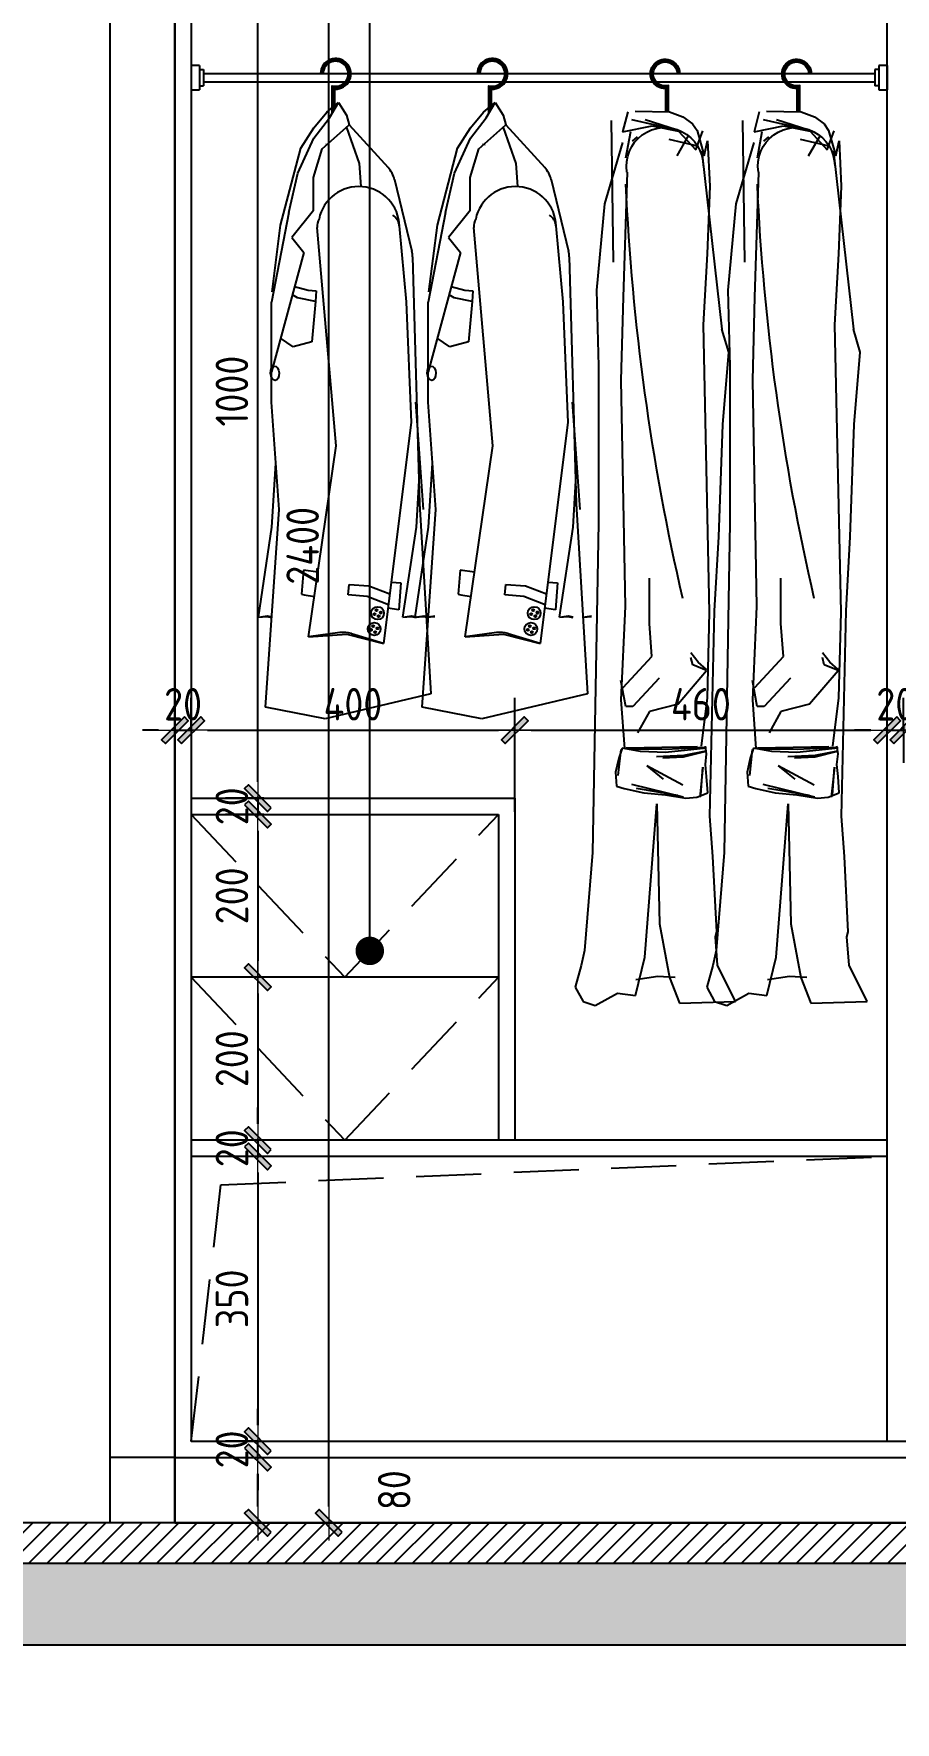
# Model space of a CAD drawing. Header units: millimetres. Extents: x 104198 to 1296755, y -81101 to 81453.
# Drawn here: x 619664 to 620722, y -47619 to -45545 of the extents above; entities that cross this region are included whole.
import ezdxf

# ---------------------------------------------------------------- set-up
doc = ezdxf.new("R2010")
doc.units = ezdxf.units.MM
doc.header["$PDMODE"] = 3
doc.linetypes.add('Ax-B-comp-L2qt-$0$Ax-B-comp-LG-$0${ Wide Dash }', pattern=[12, 4, -2, 4, -2])
doc.layers.get('Defpoints').update_dxf_attribs({"color": 250})
for name, color, linetype in [('0家具', 51, 'Continuous'), ('1-墙线', 7, 'Continuous'), ('13-立面图', 1, 'Continuous'), ('D■02 地材填充', 250, 'Continuous')]:
    doc.layers.add(name, color=color, linetype=linetype)
doc.styles.add('CCD_DIM', font='ARCHS.SHX')
doc.styles.add('尺寸标注', font='ARCHS.SHX', dxfattribs={"width": 0.8})
doc.styles.add('黑体', font='simhei.ttf', dxfattribs={"width": 0.7})
doc.dimstyles.new('海龍1：20', dxfattribs={"dimscale": 20, "dimtxt": 2, "dimasz": 1, "dimexe": 2, "dimexo": 2, "dimgap": 0.6, "dimtad": 1, "dimdec": 0, "dimrnd": 5, "dimdsep": 46, "dimtxsty": 'CCD_DIM', "dimblk": 'WS-cj', "dimcen": 1, "dimclrd": 44, "dimclre": 44, "dimclrt": 2, "dimadec": 0, "dimazin": 2, "dimtfac": 1, "dimtdec": 4, "dimtix": 1, "dimtmove": 2, "dimatfit": 3, "dimldrblk": 'CCD_Leader_Arrow', "dimfxl": 5, "dimfxlon": 1, "dimtolj": 1, "dimarcsym": 0})
doc.dimstyles.new('海龍1：50', dxfattribs={"dimscale": 50, "dimtxt": 2, "dimasz": 1, "dimexe": 2, "dimexo": 2, "dimgap": 0.6, "dimtad": 1, "dimdec": 0, "dimrnd": 5, "dimdsep": 46, "dimtxsty": 'CCD_DIM', "dimblk": 'WS-cj', "dimcen": 1, "dimclrd": 44, "dimclre": 44, "dimclrt": 2, "dimadec": 0, "dimazin": 2, "dimtfac": 1, "dimtdec": 4, "dimtix": 1, "dimtmove": 2, "dimatfit": 3, "dimldrblk": 'CCD_Leader_Arrow', "dimfxl": 5, "dimfxlon": 1, "dimtolj": 1, "dimarcsym": 0})
doc.dimstyles.new('立面标注', dxfattribs={"dimtxt": 100, "dimasz": 35, "dimexe": 20, "dimexo": 100, "dimtad": 1, "dimdec": 0, "dimtxsty": '黑体', "dimblk": 'ARCHTICK', "dimcen": 80, "dimdle": 20, "dimclrd": 251, "dimclre": 251, "dimclrt": 256, "dimadec": 0, "dimazin": 0, "dimtfac": 1, "dimtdec": 0, "dimtix": 1, "dimtmove": 2, "dimatfit": 3, "dimldrblk": 'DOT', "dimfxl": 200, "dimfxlon": 1, "dimarcsym": 0})

# ---------------------------------------------------------------- blocks, each defined once
blk = doc.blocks.new('_ArchTick')
at = {"color": 2, "linetype": 'ByBlock', "const_width": 0.4}
blk.add_lwpolyline([(-0.5, -0.5), (0.5, 0.5)], dxfattribs=at)
blk = doc.blocks.new('*D1107')
at = {"color": 44, "lineweight": -2, "transparency": 16777216}
for p, q in [((618646.9, -47743.6), (618646.9, -48093.6)), ((619757.1, -47743.6), (619757.1, -48093.6)), ((619757.1, -47993.6), (618646.9, -47993.6))]:
    blk.add_line(p, q, dxfattribs=at)
at = {"layer": 'Defpoints', "color": 0, "transparency": 16777216}
for p in [(618646.9, -47108.6), (619757.1, -47373.9), (618646.9, -47993.6)]:
    blk.add_point(p, dxfattribs=at)
at = {"color": 44, "lineweight": -2, "transparency": 16777216, "xscale": 50, "yscale": 50, "zscale": 50, "rotation": 180}
blk.add_blockref('_ArchTick', (618646.9, -47993.6), dxfattribs=at)
at = {"color": 44, "lineweight": -2, "transparency": 16777216, "xscale": 50, "yscale": 50, "zscale": 50}
blk.add_blockref('_ArchTick', (619757.1, -47993.6), dxfattribs=at)
at = {"color": 2, "transparency": 16777216, "insert": (619202, -47913.6), "char_height": 100, "attachment_point": 5, "style": '尺寸标注'}
blk.add_mtext('\\A1;1110', dxfattribs=at)
blk = doc.blocks.new('CCD_Leader_Arrow')
at = {"color": 50, "linetype": 'ByBlock'}
blk.add_line((0, 0), (-1, 0), dxfattribs=at)
for points in [[(-0.859, 0.668), (-0.597, 0.852), (-0.24, 0), (0, 0)], [(-0.859, -0.668), (-0.597, -0.852), (-0.24, 0), (0, 0)]]:
    blk.add_solid(points, dxfattribs=at)
blk = doc.blocks.new('WS-cj')
blk.add_hatch(color=2).paths.add_polyline_path([(0.588, 0.818), (-0.818, -0.588), (-0.588, -0.818), (0.818, 0.588)])
at = {"color": 2, "linetype": 'ByBlock', "lineweight": 0}
for p, q in [((-1.1, 0), (0, 0)), ((0, 0), (1.1, 0))]:
    blk.add_line(p, q, dxfattribs=at)
at = {"color": 2}
blk.add_lwpolyline([(0.588, 0.818), (-0.818, -0.588), (-0.588, -0.818), (0.818, 0.588)], close=True, dxfattribs=at)
blk = doc.blocks.new('*D1108')
at = {"color": 44, "lineweight": -2, "transparency": 16777216}
for p, q in [((619757.1, -47743.6), (619757.1, -48093.6)), ((619837.1, -47743.6), (619837.1, -48093.6)), ((619757.1, -47993.6), (619707.1, -47993.6)), ((619757.1, -47993.6), (619837.1, -47993.6)), ((619837.1, -47993.6), (619887.1, -47993.6))]:
    blk.add_line(p, q, dxfattribs=at)
at = {"layer": 'Defpoints', "color": 0, "transparency": 16777216}
for p in [(619757.1, -47373.9), (619837.1, -47373.9), (619837.1, -47993.6)]:
    blk.add_point(p, dxfattribs=at)
at = {"color": 44, "lineweight": -2, "transparency": 16777216, "xscale": 50, "yscale": 50, "zscale": 50}
blk.add_blockref('_ArchTick', (619757.1, -47993.6), dxfattribs=at)
at = {"color": 44, "lineweight": -2, "transparency": 16777216, "xscale": 50, "yscale": 50, "zscale": 50, "rotation": 180}
blk.add_blockref('_ArchTick', (619837.1, -47993.6), dxfattribs=at)
at = {"color": 2, "transparency": 16777216, "insert": (619797.1, -47913.6), "char_height": 100, "attachment_point": 5, "style": '尺寸标注'}
blk.add_mtext('\\A1;80', dxfattribs=at)
blk = doc.blocks.new('*D1109')
at = {"color": 44, "lineweight": -2, "transparency": 16777216}
for p, q in [((619837.1, -47743.6), (619837.1, -48093.6)), ((621607.1, -47743.6), (621607.1, -48093.6)), ((619837.1, -47993.6), (621607.1, -47993.6))]:
    blk.add_line(p, q, dxfattribs=at)
at = {"layer": 'Defpoints', "color": 0, "transparency": 16777216}
for p in [(619837.1, -47373.9), (621607.1, -47373.9), (621607.1, -47993.6)]:
    blk.add_point(p, dxfattribs=at)
at = {"color": 44, "lineweight": -2, "transparency": 16777216, "xscale": 50, "yscale": 50, "zscale": 50, "rotation": 180}
blk.add_blockref('_ArchTick', (619837.1, -47993.6), dxfattribs=at)
at = {"color": 44, "lineweight": -2, "transparency": 16777216, "xscale": 50, "yscale": 50, "zscale": 50}
blk.add_blockref('_ArchTick', (621607.1, -47993.6), dxfattribs=at)
at = {"color": 2, "transparency": 16777216, "insert": (620722.1, -47913.6), "char_height": 100, "attachment_point": 5, "style": '尺寸标注'}
blk.add_mtext('\\A1;1770', dxfattribs=at)
blk = doc.blocks.new('A$C6368218B')
at = {"layer": '13-立面图'}
h = blk.add_hatch(dxfattribs=at)
h.set_pattern_fill('AR-SAND', color=251, scale=0.015504, style=0)
h.set_pattern_definition([(37.5, (-28497.97546, -7432.9599), (-0.021276805, 0.650809159), [0, -0.513399273, 0, -0.574196555, 0, -0.548864354]), (7.5, (-28497.9755, -7432.9599), (0.597764522, 0.953215617), [0, -0.276965397, 0, -0.462734871, 0, -0.177325407]), (327.5, (-28498.3909, -7432.9599), (1.051840899, 0.001911417), [0, -0.16888134, 0, -0.607972823, 0, -0.793742297]), (317.5, (-28498.3909, -7432.9599), (1.015357376, 0.29644605), [0, -0.08444067, 0, -0.398559962, 0, -0.455979617])])
edge = h.paths.add_edge_path()
edge.add_ellipse((142.6, 128.6), major_axis=(0.848, 0.848), ratio=1, start_angle=315, end_angle=495)
edge.add_ellipse((142.6, 128.6), major_axis=(-0.848, 0.848), ratio=1, start_angle=45, end_angle=225)
h = blk.add_hatch(dxfattribs=at)
h.set_pattern_fill('AR-SAND', color=251, scale=0.015504, style=0)
h.set_pattern_definition([(37.5, (-28495.3727, -7428.24063), (-0.021276805, 0.650809159), [0, -0.513399273, 0, -0.574196555, 0, -0.548864354]), (7.5, (-28495.3727, -7428.2406), (0.597764522, 0.953215617), [0, -0.276965397, 0, -0.462734871, 0, -0.177325407]), (327.5, (-28495.78813, -7428.2406), (1.051840899, 0.001911417), [0, -0.16888134, 0, -0.607972823, 0, -0.793742297]), (317.5, (-28495.7881, -7428.2406), (1.015357376, 0.29644605), [0, -0.08444067, 0, -0.398559962, 0, -0.455979617])])
edge = h.paths.add_edge_path()
edge.add_ellipse((145.2, 133.4), major_axis=(-0.848, 0.848), ratio=1, start_angle=225, end_angle=405)
edge.add_ellipse((145.2, 133.4), major_axis=(-0.848, 0.848), ratio=1, start_angle=45, end_angle=225)
h = blk.add_hatch(dxfattribs=at)
h.set_pattern_fill('AR-SAND', color=251, scale=0.015504, style=0)
h.set_pattern_definition([(37.5, (-28492.7699, -7435.70477), (-0.021276805, 0.650809159), [0, -0.513399273, 0, -0.574196555, 0, -0.548864354]), (7.5, (-28492.7699, -7435.7048), (0.597764522, 0.953215617), [0, -0.276965397, 0, -0.462734871, 0, -0.177325407]), (327.5, (-28493.18535, -7435.70477), (1.051840899, 0.001911417), [0, -0.16888134, 0, -0.607972823, 0, -0.793742297]), (317.5, (-28493.18535, -7435.7048), (1.015357376, 0.29644605), [0, -0.08444067, 0, -0.398559962, 0, -0.455979617])])
edge = h.paths.add_edge_path()
edge.add_ellipse((147.8, 125.9), major_axis=(-0.848, 0.848), ratio=1, start_angle=225, end_angle=405)
edge.add_ellipse((147.8, 125.9), major_axis=(0.848, 0.848), ratio=1, start_angle=135, end_angle=315)
h = blk.add_hatch(dxfattribs=at)
h.set_pattern_fill('AR-SAND', color=251, scale=0.015504, style=0)
h.set_pattern_definition([(37.5, (-28490.1671, -7430.9855), (-0.021276805, 0.650809159), [0, -0.513399273, 0, -0.574196555, 0, -0.548864354]), (7.5, (-28490.1671, -7430.9855), (0.597764522, 0.953215617), [0, -0.276965397, 0, -0.462734871, 0, -0.177325407]), (327.5, (-28490.58257, -7430.9855), (1.051840899, 0.001911417), [0, -0.16888134, 0, -0.607972823, 0, -0.793742297]), (317.5, (-28490.5826, -7430.9855), (1.015357376, 0.29644605), [0, -0.08444067, 0, -0.398559962, 0, -0.455979617])])
edge = h.paths.add_edge_path()
edge.add_ellipse((150.4, 130.6), major_axis=(-0.848, 0.848), ratio=1, start_angle=225, end_angle=405)
edge.add_ellipse((150.4, 130.6), major_axis=(0.848, 0.848), ratio=1, start_angle=135, end_angle=315)
h = blk.add_hatch(dxfattribs=at)
h.set_pattern_fill('AR-SAND', color=251, scale=0.015504, style=0)
h.set_pattern_definition([(37.5, (-28502.10206, -7452.4639), (-0.021276805, 0.650809159), [0, -0.513399273, 0, -0.574196555, 0, -0.548864354]), (7.5, (-28502.1021, -7452.4639), (0.597764522, 0.953215617), [0, -0.276965397, 0, -0.462734871, 0, -0.177325407]), (327.5, (-28502.5175, -7452.4639), (1.051840899, 0.001911417), [0, -0.16888134, 0, -0.607972823, 0, -0.793742297]), (317.5, (-28502.5175, -7452.4639), (1.015357376, 0.29644605), [0, -0.08444067, 0, -0.398559962, 0, -0.455979617])])
edge = h.paths.add_edge_path()
edge.add_ellipse((138.4, 109.1), major_axis=(0.848, 0.848), ratio=1, start_angle=315, end_angle=495)
edge.add_ellipse((138.4, 109.1), major_axis=(-0.848, 0.848), ratio=1, start_angle=45, end_angle=225)
h = blk.add_hatch(dxfattribs=at)
h.set_pattern_fill('AR-SAND', color=251, scale=0.015504, style=0)
h.set_pattern_definition([(37.5, (-28499.4993, -7447.7446), (-0.021276805, 0.650809159), [0, -0.513399273, 0, -0.574196555, 0, -0.548864354]), (7.5, (-28499.4993, -7447.7446), (0.597764522, 0.953215617), [0, -0.276965397, 0, -0.462734871, 0, -0.177325407]), (327.5, (-28499.91473, -7447.7446), (1.051840899, 0.001911417), [0, -0.16888134, 0, -0.607972823, 0, -0.793742297]), (317.5, (-28499.9147, -7447.7446), (1.015357376, 0.29644605), [0, -0.08444067, 0, -0.398559962, 0, -0.455979617])])
edge = h.paths.add_edge_path()
edge.add_ellipse((141, 113.9), major_axis=(0.848, 0.848), ratio=1, start_angle=315, end_angle=495)
edge.add_ellipse((141, 113.9), major_axis=(-0.848, 0.848), ratio=1, start_angle=45, end_angle=225)
h = blk.add_hatch(dxfattribs=at)
h.set_pattern_fill('AR-SAND', color=251, scale=0.015504, style=0)
h.set_pattern_definition([(37.5, (-28496.8965, -7455.20876), (-0.021276805, 0.650809159), [0, -0.513399273, 0, -0.574196555, 0, -0.548864354]), (7.5, (-28496.8965, -7455.2088), (0.597764522, 0.953215617), [0, -0.276965397, 0, -0.462734871, 0, -0.177325407]), (327.5, (-28497.31195, -7455.20876), (1.051840899, 0.001911417), [0, -0.16888134, 0, -0.607972823, 0, -0.793742297]), (317.5, (-28497.31195, -7455.2088), (1.015357376, 0.29644605), [0, -0.08444067, 0, -0.398559962, 0, -0.455979617])])
edge = h.paths.add_edge_path()
edge.add_ellipse((143.6, 106.4), major_axis=(0.848, 0.848), ratio=1, start_angle=315, end_angle=495)
edge.add_ellipse((143.6, 106.4), major_axis=(0.848, 0.848), ratio=1, start_angle=135, end_angle=315)
h = blk.add_hatch(dxfattribs=at)
h.set_pattern_fill('AR-SAND', color=251, scale=0.015504, style=0)
h.set_pattern_definition([(37.5, (-28494.2937, -7450.4895), (-0.021276805, 0.650809159), [0, -0.513399273, 0, -0.574196555, 0, -0.548864354]), (7.5, (-28494.2937, -7450.4895), (0.597764522, 0.953215617), [0, -0.276965397, 0, -0.462734871, 0, -0.177325407]), (327.5, (-28494.70917, -7450.4895), (1.051840899, 0.001911417), [0, -0.16888134, 0, -0.607972823, 0, -0.793742297]), (317.5, (-28494.7092, -7450.4895), (1.015357376, 0.29644605), [0, -0.08444067, 0, -0.398559962, 0, -0.455979617])])
edge = h.paths.add_edge_path()
edge.add_ellipse((146.2, 111.1), major_axis=(-0.848, 0.848), ratio=1, start_angle=225, end_angle=405)
edge.add_ellipse((146.2, 111.1), major_axis=(-0.848, 0.848), ratio=1, start_angle=45, end_angle=225)
at = {"layer": '13-立面图', "color": 251}
for p, q in [((76.3, 792.6), (79.6, 792.5)), ((84.2, 745.3), (98.5, 756.9)), ((87.4, 738.2), (98.5, 756.9)), ((98.5, 756.9), (108.2, 741.6)), ((52.3, 701.1), (68, 726)), ((68, 726), (84.2, 745.3)), ((68.1, 713.3), (87.4, 738.2)), ((78.5, 700.1), (111.4, 729.5)), ((108.2, 741.6), (111.4, 729.5)), ((108.2, 726.5), (124, 682)), ((111.4, 729.5), (159.4, 677.2)), ((48.6, 670.2), (68.1, 713.3)), ((82.8, 705.7), (86.2, 705.6)), ((27.4, 606.5), (52.3, 701.1)), ((67.7, 664.8), (78.5, 700.1)), ((37.5, 621.9), (48.6, 670.2)), ((67.7, 624.4), (67.7, 664.8)), ((124, 682), (126, 653.8)), ((167.4, 662.3), (188.6, 574.3)), ((67.7, 624.4), (41.3, 591.4)), ((37.5, 621.9), (16, 511.9)), ((17, 524.4), (27.4, 606.5)), ((95.4, 335.1), (72.1, 603.6)), ((173.1, 605.6), (181.6, 512.2)), ((41.3, 591.4), (55.8, 572.9)), ((55.8, 572.9), (16, 426)), ((189.5, 567.4), (197.8, 264.6)), ((47.9, 516.9), (41.9, 520.6)), ((44.5, 531.2), (61.3, 526.6)), ((61.3, 526.6), (71, 525.8)), ((71, 525.8), (70.2, 512.4)), ((16, 388.9), (16, 511.9)), ((70.2, 512.4), (47.9, 516.9)), ((70.2, 512.4), (65.5, 463.1)), ((181.6, 512.2), (187.8, 364)), ((42.9, 456.8), (27.3, 467.5)), ((65.5, 463.1), (42.9, 456.8)), ((25.5, 256.9), (16, 388.9)), ((202.8, 256.9), (193.4, 388.9)), ((187.8, 364), (153.8, 92.3)), ((61.6, 100.8), (95.4, 335.1)), ((16.7, 235.5), (21.4, 313.5)), ((194.1, 235.5), (198.8, 313.5)), ((8.9, 14.1), (25.5, 256.9)), ((197.8, 264.6), (211.8, 30.6)), ((0, 124.7), (16.7, 235.5)), ((177.4, 124.7), (194.1, 235.5)), ((55.4, 182.6), (52.8, 153)), ((73.2, 180.2), (55.4, 182.4)), ((163.4, 168), (175.1, 167.2)), ((175.1, 167.2), (172.6, 133.7)), ((52.8, 153), (56.1, 152.4)), ((56.1, 152.4), (68.8, 150.4)), ((110.4, 152.1), (111.7, 165.1)), ((133.5, 150.3), (110.4, 152.1)), ((111.7, 165.1), (135.8, 163.2)), ((159.8, 140.1), (133.5, 150.3)), ((135.8, 163.2), (161.4, 153.3)), ((0, 124.7), (10.7, 126.5)), ((0, 124.7), (10.5, 125.6)), ((10.5, 125.6), (16.5, 124.6)), ((10.7, 126.5), (16.5, 125.1)), ((172.6, 133.7), (159.2, 135.9)), ((177.4, 124.7), (188.1, 126.5)), ((177.4, 124.7), (187.9, 125.6)), ((187.9, 125.6), (193.8, 124.6)), ((188.1, 126.5), (193.9, 125.1)), ((206.2, 124.7), (216.9, 126.5)), ((206.2, 124.7), (216.7, 125.6)), ((100, 105.8), (61.6, 100.8)), ((61.6, 100.8), (108.5, 104)), ((108.5, 104), (153.8, 92.3)), ((153.8, 92.3), (114.4, 104.5)), ((211.8, 30.6), (82.1, 0)), ((82.1, 0), (8.9, 14.1))]:
    blk.add_line(p, q, dxfattribs=at)
for points in [[(94.1, 749.5), (94.1, 773.5, 2.468984), (76.3, 792.6)], [(92.4, 746.7), (92.4, 775.4, 2.666534), (78, 792.5)], [(90.8, 743.8), (90.8, 777.5, 2.953936), (79.6, 792.5, 2.953936)]]:
    blk.add_lwpolyline(points, format="xyb", dxfattribs=at)
for centre, radius in [((146.4, 129.8), 7.91), ((142.6, 128.6), 1.2), ((145.2, 133.4), 1.2), ((147.8, 125.9), 1.2), ((150.4, 130.6), 1.2), ((142.3, 110.3), 7.91), ((138.4, 109.1), 1.2), ((141, 113.9), 1.2), ((143.6, 106.4), 1.2), ((146.2, 111.1), 1.2)]:
    blk.add_circle(centre, radius, dxfattribs=at)
for centre, radius, start, end in [((134.5, 654.3), 33.8, 13.5478, 42.5367), ((123.4, 603.9), 49.9, 1.2005, 168.426), ((88.9, 605.1), 16.9, 148.3467, 184.9743), ((156.3, 604.1), 16.9, 5.1992, 58.6947), ((155.7, 566.4), 33.8, 1.5722, 13.5478), ((104.4, 72.3), 33.8, 72.6947, 97.4247)]:
    blk.add_arc(centre, radius, start, end, dxfattribs=at)
blk.add_ellipse((20.3, 424.5), major_axis=(-0.47, 8.79), ratio=0.59476, start_param=1.570796326773418, end_param=7.853981633953004, dxfattribs=at)
blk = doc.blocks.new('A$C02BF22A0')
at = {"layer": '13-立面图', "color": 251}
for p, q in [((71.5, 1192.2), (74.8, 1192.1)), ((55.1, 1128.1), (49.3, 1119.4)), ((67.4, 1137.1), (55.1, 1128.1)), ((84.5, 1143.4), (67.4, 1137.1)), ((72.5, 1119.6), (132.7, 1133)), ((106.8, 1125.2), (73, 1118.7)), ((74.4, 1120), (115.8, 1133)), ((128.8, 1144.1), (84.5, 1143.4)), ((144.7, 1117.6), (106.8, 1125.2)), ((138, 1143.1), (144.7, 1117.6)), ((159.5, 1132.1), (156.7, 950.8)), ((35.9, 1106.3), (33.2, 1048.3)), ((40.2, 1087.1), (35.9, 1106.3)), ((49.3, 1119.4), (40.2, 1087.1)), ((50.9, 1094.6), (42.1, 1118.8)), ((48.6, 1099.2), (85.2, 1107.8)), ((73, 1118.7), (50.9, 1094.6)), ((74.9, 1087.1), (59.8, 1113.3)), ((132.2, 1105.8), (125.6, 1111.5)), ((140.4, 1084.3), (134.1, 1118.1)), ((144.9, 1103.9), (168, 1025.4)), ((42.7, 1088.2), (17.5, 865.4)), ((42.7, 1093.1), (42.7, 1088.2)), ((139, 1066.3), (144.1, 906.1)), ((33.2, 1048.3), (36.4, 961.4)), ((168, 1025.4), (178.3, 915.1)), ((36.4, 961.4), (41.7, 870.7)), ((178.3, 915.1), (175.7, 817.7)), ((144.1, 906.1), (146.8, 800.1)), ((8.9, 835.6), (17.5, 865.4)), ((41.7, 870.7), (33.7, 502.9)), ((16.6, 743.3), (8.9, 835.6)), ((146.8, 800.1), (141.5, 510.4)), ((175.7, 817.7), (175.7, 617.6)), ((21.7, 599.7), (16.6, 743.3)), ((175.7, 617.6), (183, 195.4)), ((26.9, 504.8), (21.7, 599.7)), ((110.2, 488.8), (110.2, 546.7)), ((32.9, 242), (26.9, 504.8)), ((33.7, 502.9), (36.4, 393.5)), ((141.5, 510.4), (146.8, 391.1)), ((107.2, 446.2), (110.2, 488.8)), ((37.2, 429.8), (47.8, 439.2)), ((37.2, 428.6), (54.9, 435.6)), ((47.8, 439.2), (57.2, 450.9)), ((54.9, 435.6), (57.2, 445)), ((143.8, 406.6), (107.2, 446.2)), ((37.1, 427.9), (73.6, 385.3)), ((98, 418.8), (131.6, 382.2)), ((140.7, 382.2), (146.8, 415.7)), ((36.4, 393.5), (44.1, 331.7)), ((146.8, 391.1), (142.2, 328.8)), ((73.6, 385.3), (110.2, 376.1)), ((110.2, 376.1), (125.5, 348.7)), ((131.6, 382.2), (140.7, 382.2)), ((37.2, 322), (38.6, 331.7)), ((37.2, 328.9), (89.9, 323.4)), ((38, 325.4), (66.3, 319.9)), ((38.2, 324.7), (67, 317.7)), ((39.5, 330), (89.5, 327.3)), ((48.9, 330.8), (140.3, 328.9)), ((89.5, 327.3), (138.4, 327.7)), ((89.9, 323.4), (121.8, 324.7)), ((121.8, 324.7), (145.4, 328.9)), ((145.4, 328.9), (149.6, 316.4)), ((147, 327.4), (150.6, 294)), ((38.6, 308.1), (37.2, 322)), ((37.2, 292.9), (38.6, 308.1)), ((41.9, 304.7), (46, 266.3)), ((44.5, 269.4), (41.9, 304.7)), ((66.3, 319.9), (101.3, 318.2)), ((67, 317.7), (93.1, 316.3)), ((67.6, 281.6), (113.7, 306.6)), ((113.7, 306.6), (92.6, 289.4)), ((149.6, 316.4), (153.7, 298.4)), ((35.8, 272.1), (37.2, 292.9)), ((66.8, 266.5), (133, 282.7)), ((153.7, 298.4), (152.3, 280.4)), ((49.7, 266.5), (35.8, 272.1)), ((63.6, 265.2), (49.7, 266.5)), ((89.9, 269.3), (63.6, 265.2)), ((73.8, 268.7), (126.9, 277.4)), ((117.7, 272.1), (89.9, 269.3)), ((142.6, 277.6), (117.7, 272.1)), ((152.3, 280.4), (142.6, 277.6)), ((29, 190.3), (32.9, 242)), ((100.9, 257.9), (97.5, 104.2)), ((116.3, 61.6), (100.9, 257.9)), ((183, 195.4), (193.3, 70.3)), ((24.1, 94.2), (29, 190.3)), ((23.1, 51.3), (25.8, 87.5)), ((25.8, 87.5), (24.1, 94.2)), ((97.5, 104.2), (84.7, 35.7)), ((193.3, 70.3), (197.6, 51.1)), ((0, 5.1), (23.1, 51.3)), ((128.3, 12.8), (116.3, 61.6)), ((197.6, 51.1), (205.3, 23.1)), ((197.6, 51.1), (205.3, 23.1)), ((84.7, 35.7), (71.9, 2.6)), ((77.2, 35.5), (99.5, 37)), ((99.5, 37), (127.6, 32.5)), ((205.3, 23.1), (195.1, 5.1)), ((205.3, 23.1), (195.1, 5.1)), ((71.9, 2.6), (0, 5.1)), ((151.4, 15.4), (128.3, 12.8)), ((179.7, 0), (151.4, 15.4)), ((195.1, 5.1), (179.7, 0))]:
    blk.add_line(p, q, dxfattribs=at)
for points in [[(89.3, 1143.5), (89.3, 1173.1, 2.468984), (71.5, 1192.2)], [(87.6, 1143.4), (87.6, 1175, 2.666534), (73.1, 1192.1)], [(85.9, 1143.4), (85.9, 1177.1, 2.953936), (74.8, 1192.1, 2.953936)]]:
    blk.add_lwpolyline(points, format="xyb", dxfattribs=at)
for centre, radius, start, end in [((90.6, 1074.1), 49.1, 350.86, 180), ((-2795.2, 1184.2), 2938.7, 346.9481, 357.394)]:
    blk.add_arc(centre, radius, start, end, dxfattribs=at)
blk = doc.blocks.new('A$C67D257C5')
at = {"layer": '13-立面图', "linetype": 'ByBlock'}
blk.add_blockref('A$C02BF22A0', (0, 0), dxfattribs=at)
blk = doc.blocks.new('*D1111')
at = {"color": 44, "lineweight": -2, "transparency": 16777216}
for p, q in [((619939.1, -47293.9), (619979.1, -47293.9)), ((619939.1, -47353.9), (619939.1, -47313.9)), ((619939.1, -47373.9), (619899.1, -47373.9))]:
    blk.add_line(p, q, dxfattribs=at)
at = {"layer": 'Defpoints', "color": 0, "transparency": 16777216}
for p in [(619931.5, -47293.9), (619939.1, -47293.9), (619949.8, -47373.9)]:
    blk.add_point(p, dxfattribs=at)
at = {"color": 44, "lineweight": -2, "transparency": 16777216, "xscale": 20, "yscale": 20, "zscale": 20}
for p, rotation in [((619939.1, -47293.9), 90), ((619939.1, -47373.9), 270)]:
    blk.add_blockref('WS-cj', p, dxfattribs=dict(at, rotation=rotation))
at = {"color": 2, "transparency": 16777216, "insert": (620106.5, -47333.9), "char_height": 40, "attachment_point": 5, "rotation": 90, "style": 'CCD_DIM'}
blk.add_mtext('\\A1;80', dxfattribs=at)
blk = doc.blocks.new('*D1112')
at = {"color": 44, "lineweight": -2, "transparency": 16777216}
for p, q in [((619939.1, -47253.9), (619939.1, -47233.9)), ((619939.1, -47273.9), (619979.1, -47273.9)), ((619939.1, -47293.9), (619939.1, -47273.9)), ((619939.1, -47293.9), (619979.1, -47293.9)), ((619939.1, -47313.9), (619939.1, -47333.9))]:
    blk.add_line(p, q, dxfattribs=at)
at = {"layer": 'Defpoints', "color": 0, "transparency": 16777216}
for p in [(619904.5, -47273.9), (619939.1, -47273.9), (619931.5, -47293.9)]:
    blk.add_point(p, dxfattribs=at)
at = {"color": 44, "lineweight": -2, "transparency": 16777216, "xscale": 20, "yscale": 20, "zscale": 20}
for p, rotation in [((619939.1, -47273.9), 270), ((619939.1, -47293.9), 90)]:
    blk.add_blockref('WS-cj', p, dxfattribs=dict(at, rotation=rotation))
at = {"color": 2, "transparency": 16777216, "insert": (619907.1, -47283.9), "char_height": 40, "attachment_point": 5, "rotation": 90, "style": 'CCD_DIM'}
blk.add_mtext('\\A1;20', dxfattribs=at)
blk = doc.blocks.new('*D1113')
at = {"color": 44, "lineweight": -2, "transparency": 16777216}
for p, q in [((619939.1, -45483.9), (619979.1, -45483.9)), ((619939.1, -46463.9), (619939.1, -45503.9)), ((619939.1, -46483.9), (619979.1, -46483.9))]:
    blk.add_line(p, q, dxfattribs=at)
at = {"layer": 'Defpoints', "color": 0, "transparency": 16777216}
for p in [(619938.5, -45483.9), (619939.1, -45483.9), (619918.4, -46483.9)]:
    blk.add_point(p, dxfattribs=at)
at = {"color": 44, "lineweight": -2, "transparency": 16777216, "xscale": 20, "yscale": 20, "zscale": 20}
for p, rotation in [((619939.1, -45483.9), 90), ((619939.1, -46483.9), 270)]:
    blk.add_blockref('WS-cj', p, dxfattribs=dict(at, rotation=rotation))
at = {"color": 2, "transparency": 16777216, "insert": (619907.1, -45983.9), "char_height": 40, "attachment_point": 5, "rotation": 90, "style": 'CCD_DIM'}
blk.add_mtext('\\A1;1000', dxfattribs=at)
blk = doc.blocks.new('*D1095')
at = {"color": 44, "lineweight": -2, "transparency": 16777216}
for p, q in [((620026, -44973.9), (619986, -44973.9)), ((620026, -47353.9), (620026, -44993.9)), ((620026, -47373.9), (619986, -47373.9))]:
    blk.add_line(p, q, dxfattribs=at)
at = {"layer": 'Defpoints', "color": 0, "transparency": 16777216}
for p in [(620026, -44973.9), (620030.2, -44973.9), (620030.2, -47373.9)]:
    blk.add_point(p, dxfattribs=at)
at = {"color": 44, "lineweight": -2, "transparency": 16777216, "xscale": 20, "yscale": 20, "zscale": 20}
for p, rotation in [((620026, -44973.9), 90), ((620026, -47373.9), 270)]:
    blk.add_blockref('WS-cj', p, dxfattribs=dict(at, rotation=rotation))
at = {"color": 2, "transparency": 16777216, "insert": (619994, -46173.9), "char_height": 40, "attachment_point": 5, "rotation": 90, "style": 'CCD_DIM'}
blk.add_mtext('\\A1;2400', dxfattribs=at)
blk = doc.blocks.new('*D1096')
at = {"color": 44, "lineweight": -2, "transparency": 16777216}
for p, q in [((619837.1, -46400.5), (619837.1, -46360.5)), ((619857.1, -46400.5), (619857.1, -46360.5)), ((619817.1, -46400.5), (619797.1, -46400.5)), ((619837.1, -46400.5), (619857.1, -46400.5)), ((619877.1, -46400.5), (619897.1, -46400.5))]:
    blk.add_line(p, q, dxfattribs=at)
at = {"layer": 'Defpoints', "color": 0, "transparency": 16777216}
for p in [(619857.1, -46400.5), (619837.1, -46427.2), (619857.1, -46427.2)]:
    blk.add_point(p, dxfattribs=at)
at = {"color": 44, "lineweight": -2, "transparency": 16777216, "xscale": 20, "yscale": 20, "zscale": 20}
blk.add_blockref('WS-cj', (619837.1, -46400.5), dxfattribs=at)
at = {"color": 44, "lineweight": -2, "transparency": 16777216, "xscale": 20, "yscale": 20, "zscale": 20, "rotation": 180}
blk.add_blockref('WS-cj', (619857.1, -46400.5), dxfattribs=at)
at = {"color": 2, "transparency": 16777216, "insert": (619847.1, -46368.5), "char_height": 40, "attachment_point": 5, "style": 'CCD_DIM'}
blk.add_mtext('\\A1;20', dxfattribs=at)
blk = doc.blocks.new('*D1097')
at = {"color": 44, "lineweight": -2, "transparency": 16777216}
for p, q in [((619857.1, -46400.5), (619857.1, -46360.5)), ((620254.6, -46500.5), (620254.6, -46360.5)), ((619877.1, -46400.5), (620234.6, -46400.5))]:
    blk.add_line(p, q, dxfattribs=at)
at = {"layer": 'Defpoints', "color": 0, "transparency": 16777216}
for p in [(620254.6, -46400.5), (619857.1, -46427.2), (620254.6, -46583.9)]:
    blk.add_point(p, dxfattribs=at)
at = {"color": 44, "lineweight": -2, "transparency": 16777216, "xscale": 20, "yscale": 20, "zscale": 20, "rotation": 180}
blk.add_blockref('WS-cj', (619857.1, -46400.5), dxfattribs=at)
at = {"color": 44, "lineweight": -2, "transparency": 16777216, "xscale": 20, "yscale": 20, "zscale": 20}
blk.add_blockref('WS-cj', (620254.6, -46400.5), dxfattribs=at)
at = {"color": 2, "transparency": 16777216, "insert": (620055.8, -46368.5), "char_height": 40, "attachment_point": 5, "style": 'CCD_DIM'}
blk.add_mtext('\\A1;400', dxfattribs=at)
blk = doc.blocks.new('*D1098')
at = {"color": 44, "lineweight": -2, "transparency": 16777216}
for p, q in [((620254.6, -46500.5), (620254.6, -46360.5)), ((620712.1, -46446.1), (620712.1, -46360.5)), ((620274.6, -46400.5), (620692.1, -46400.5))]:
    blk.add_line(p, q, dxfattribs=at)
at = {"layer": 'Defpoints', "color": 0, "transparency": 16777216}
for p in [(620712.1, -46400.5), (620712.1, -46486.1), (620254.6, -46583.9)]:
    blk.add_point(p, dxfattribs=at)
at = {"color": 44, "lineweight": -2, "transparency": 16777216, "xscale": 20, "yscale": 20, "zscale": 20, "rotation": 180}
blk.add_blockref('WS-cj', (620254.6, -46400.5), dxfattribs=at)
at = {"color": 44, "lineweight": -2, "transparency": 16777216, "xscale": 20, "yscale": 20, "zscale": 20}
blk.add_blockref('WS-cj', (620712.1, -46400.5), dxfattribs=at)
at = {"color": 2, "transparency": 16777216, "insert": (620483.3, -46368.5), "char_height": 40, "attachment_point": 5, "style": 'CCD_DIM'}
blk.add_mtext('\\A1;460', dxfattribs=at)
blk = doc.blocks.new('*D1099')
at = {"color": 44, "lineweight": -2, "transparency": 16777216}
for p, q in [((620712.1, -46446.1), (620712.1, -46360.5)), ((620732.1, -46393.3), (620732.1, -46440.5)), ((620692.1, -46400.5), (620672.1, -46400.5)), ((620712.1, -46400.5), (620732.1, -46400.5)), ((620752.1, -46400.5), (620772.1, -46400.5))]:
    blk.add_line(p, q, dxfattribs=at)
at = {"layer": 'Defpoints', "color": 0, "transparency": 16777216}
for p in [(620732.1, -46353.3), (620732.1, -46400.5), (620712.1, -46486.1)]:
    blk.add_point(p, dxfattribs=at)
at = {"color": 44, "lineweight": -2, "transparency": 16777216, "xscale": 20, "yscale": 20, "zscale": 20}
blk.add_blockref('WS-cj', (620712.1, -46400.5), dxfattribs=at)
at = {"color": 44, "lineweight": -2, "transparency": 16777216, "xscale": 20, "yscale": 20, "zscale": 20, "rotation": 180}
blk.add_blockref('WS-cj', (620732.1, -46400.5), dxfattribs=at)
at = {"color": 2, "transparency": 16777216, "insert": (620722.1, -46368.5), "char_height": 40, "attachment_point": 5, "style": 'CCD_DIM'}
blk.add_mtext('\\A1;20', dxfattribs=at)
blk = doc.blocks.new('_Dot')
at = {"color": 2, "linetype": 'ByBlock', "lineweight": -2}
blk.add_line((-0.5, 0), (-1, 0), dxfattribs=at)
at = {"color": 2, "linetype": 'ByBlock', "const_width": 0.5}
blk.add_lwpolyline([(-0.25, 0, 1), (0.25, 0, 1)], format="xyb", close=True, dxfattribs=at)
blk = doc.blocks.new('*D1081')
at = {"color": 44, "lineweight": -2, "transparency": 16777216}
for p, q in [((620732.1, -46400.5), (620732.1, -46360.5)), ((621129.6, -46443.9), (621129.6, -46360.5)), ((620752.1, -46400.5), (621109.6, -46400.5))]:
    blk.add_line(p, q, dxfattribs=at)
at = {"layer": 'Defpoints', "color": 0, "transparency": 16777216}
for p in [(621129.6, -46400.5), (620732.1, -46416.9), (621129.6, -46483.9)]:
    blk.add_point(p, dxfattribs=at)
at = {"color": 44, "lineweight": -2, "transparency": 16777216, "xscale": 20, "yscale": 20, "zscale": 20, "rotation": 180}
blk.add_blockref('WS-cj', (620732.1, -46400.5), dxfattribs=at)
at = {"color": 44, "lineweight": -2, "transparency": 16777216, "xscale": 20, "yscale": 20, "zscale": 20}
blk.add_blockref('WS-cj', (621129.6, -46400.5), dxfattribs=at)
at = {"color": 2, "transparency": 16777216, "insert": (620930.8, -46368.5), "char_height": 40, "attachment_point": 5, "style": 'CCD_DIM'}
blk.add_mtext('\\A1;400', dxfattribs=at)
blk = doc.blocks.new('*D1083')
at = {"color": 44, "lineweight": -2, "transparency": 16777216}
for p, q in [((619939.1, -46463.9), (619939.1, -46443.9)), ((619946.3, -46483.9), (619899.1, -46483.9)), ((619939.1, -46483.9), (619939.1, -46503.9)), ((619946.3, -46503.9), (619899.1, -46503.9)), ((619939.1, -46523.9), (619939.1, -46543.9))]:
    blk.add_line(p, q, dxfattribs=at)
at = {"layer": 'Defpoints', "color": 0, "transparency": 16777216}
for p in [(619986.3, -46483.9), (619939.1, -46503.9), (619986.3, -46503.9)]:
    blk.add_point(p, dxfattribs=at)
at = {"color": 44, "lineweight": -2, "transparency": 16777216, "xscale": 20, "yscale": 20, "zscale": 20}
for p, rotation in [((619939.1, -46483.9), 270), ((619939.1, -46503.9), 90)]:
    blk.add_blockref('WS-cj', p, dxfattribs=dict(at, rotation=rotation))
at = {"color": 2, "transparency": 16777216, "insert": (619907.1, -46493.9), "char_height": 40, "attachment_point": 5, "rotation": 90, "style": 'CCD_DIM'}
blk.add_mtext('\\A1;20', dxfattribs=at)
blk = doc.blocks.new('*D1084')
at = {"color": 44, "lineweight": -2, "transparency": 16777216}
for p, q in [((619946.3, -46503.9), (619899.1, -46503.9)), ((619939.1, -46523.9), (619939.1, -46683.9)), ((619939.1, -46703.9), (619899.1, -46703.9))]:
    blk.add_line(p, q, dxfattribs=at)
at = {"layer": 'Defpoints', "color": 0, "transparency": 16777216}
for p in [(619986.3, -46503.9), (619939.1, -46703.9), (619939.1, -46703.9)]:
    blk.add_point(p, dxfattribs=at)
at = {"color": 44, "lineweight": -2, "transparency": 16777216, "xscale": 20, "yscale": 20, "zscale": 20}
for p, rotation in [((619939.1, -46503.9), 90), ((619939.1, -46703.9), 270)]:
    blk.add_blockref('WS-cj', p, dxfattribs=dict(at, rotation=rotation))
at = {"color": 2, "transparency": 16777216, "insert": (619907.1, -46603.9), "char_height": 40, "attachment_point": 5, "rotation": 90, "style": 'CCD_DIM'}
blk.add_mtext('\\A1;200', dxfattribs=at)
blk = doc.blocks.new('*D1085')
at = {"color": 44, "lineweight": -2, "transparency": 16777216}
for p, q in [((619939.1, -46703.9), (619899.1, -46703.9)), ((619939.1, -46723.9), (619939.1, -46883.9)), ((619939.1, -46903.9), (619899.1, -46903.9))]:
    blk.add_line(p, q, dxfattribs=at)
at = {"layer": 'Defpoints', "color": 0, "transparency": 16777216}
for p in [(619939.1, -46703.9), (619939.1, -46903.9), (619939.1, -46903.9)]:
    blk.add_point(p, dxfattribs=at)
at = {"color": 44, "lineweight": -2, "transparency": 16777216, "xscale": 20, "yscale": 20, "zscale": 20}
for p, rotation in [((619939.1, -46703.9), 90), ((619939.1, -46903.9), 270)]:
    blk.add_blockref('WS-cj', p, dxfattribs=dict(at, rotation=rotation))
at = {"color": 2, "transparency": 16777216, "insert": (619907.1, -46803.9), "char_height": 40, "attachment_point": 5, "rotation": 90, "style": 'CCD_DIM'}
blk.add_mtext('\\A1;200', dxfattribs=at)
blk = doc.blocks.new('*D1086')
at = {"color": 44, "lineweight": -2, "transparency": 16777216}
for p, q in [((619939.1, -46883.9), (619939.1, -46863.9)), ((619939.1, -46903.9), (619899.1, -46903.9)), ((619939.1, -46903.9), (619939.1, -46923.9)), ((619939.1, -46923.9), (619899.1, -46923.9)), ((619939.1, -46943.9), (619939.1, -46963.9))]:
    blk.add_line(p, q, dxfattribs=at)
at = {"layer": 'Defpoints', "color": 0, "transparency": 16777216}
for p in [(619939.1, -46903.9), (619939.1, -46923.9), (619948.1, -46923.9)]:
    blk.add_point(p, dxfattribs=at)
at = {"color": 44, "lineweight": -2, "transparency": 16777216, "xscale": 20, "yscale": 20, "zscale": 20}
for p, rotation in [((619939.1, -46903.9), 270), ((619939.1, -46923.9), 90)]:
    blk.add_blockref('WS-cj', p, dxfattribs=dict(at, rotation=rotation))
at = {"color": 2, "transparency": 16777216, "insert": (619907.1, -46913.9), "char_height": 40, "attachment_point": 5, "rotation": 90, "style": 'CCD_DIM'}
blk.add_mtext('\\A1;20', dxfattribs=at)
blk = doc.blocks.new('*D1087')
at = {"color": 44, "lineweight": -2, "transparency": 16777216}
for p, q in [((619939.1, -46923.9), (619899.1, -46923.9)), ((619939.1, -46943.9), (619939.1, -47253.9)), ((619939.1, -47273.9), (619899.1, -47273.9))]:
    blk.add_line(p, q, dxfattribs=at)
at = {"layer": 'Defpoints', "color": 0, "transparency": 16777216}
for p in [(619948.1, -46923.9), (619939.1, -47273.9), (619952.9, -47273.9)]:
    blk.add_point(p, dxfattribs=at)
at = {"color": 44, "lineweight": -2, "transparency": 16777216, "xscale": 20, "yscale": 20, "zscale": 20}
for p, rotation in [((619939.1, -46923.9), 90), ((619939.1, -47273.9), 270)]:
    blk.add_blockref('WS-cj', p, dxfattribs=dict(at, rotation=rotation))
at = {"color": 2, "transparency": 16777216, "insert": (619907.1, -47098.9), "char_height": 40, "attachment_point": 5, "rotation": 90, "style": 'CCD_DIM'}
blk.add_mtext('\\A1;350', dxfattribs=at)

msp = doc.modelspace()

# ---------------------------------------------------------------- hatches: boundary and pattern name
h = msp.add_hatch(color=252)
h.dxf.hatch_style = 1
h.paths.add_polyline_path([(618646.9, -44673.9), (618406.9, -44673.9), (618406.9, -47523.9), (618646.9, -47523.9)])
h.paths.add_polyline_path([(621767.1, -44573.9), (618406.9, -44573.9), (618406.9, -44673.9), (618646.9, -44673.9), (621767.1, -44673.9)])
h.paths.add_polyline_path([(621767.1, -44673.9), (621607.1, -44673.9), (621607.1, -47523.9), (621767.1, -47523.9)])
h.paths.add_polyline_path([(621607.1, -47423.9), (618646.9, -47423.9), (618646.9, -47523.9), (621607.1, -47523.9)])
at = {"layer": 'D■02 地材填充'}
h = msp.add_hatch(dxfattribs=at)
h.set_pattern_fill('ANSI31', color=256, scale=5, angle=180, style=0)
h.set_pattern_definition([(225, (618646.933, -47423.912), (11.22532, -11.22532), [])])
h.paths.add_polyline_path([(621607.1, -47373.9), (619837.1, -47373.9), (619167.4, -47373.9), (619154.5, -47374.2), (619154.2, -47373.9), (618646.9, -47373.9), (618646.9, -47423.9), (621607.1, -47423.9)])

# ---------------------------------------------------------------- linework, layer by layer
at = {"color": 2}
for p, q in [((619757.1, -44973.9), (619757.1, -47373.9)), ((619837.1, -44973.9), (619837.1, -47373.9)), ((620712.1, -47273.9), (620712.1, -44993.9)), ((619857.1, -46483.9), (620254.6, -46483.9)), ((620254.6, -46483.9), (620254.6, -46903.9)), ((619857.1, -46503.9), (620234.6, -46503.9)), ((620234.6, -46503.9), (620234.6, -46903.9)), ((620234.6, -46703.9), (619857.1, -46703.9)), ((620712.1, -46903.9), (619857.1, -46903.9)), ((620712.1, -46923.9), (619857.1, -46923.9)), ((619837.1, -47293.9), (621607.1, -47293.9))]:
    msp.add_line(p, q, dxfattribs=at)
at = {"color": 250, "linetype": 'Ax-B-comp-L2qt-$0$Ax-B-comp-LG-$0${ Wide Dash }', "ltscale": 20}
for p, q in [((619857.1, -46503.9), (620045.8, -46703.9)), ((620045.8, -46703.9), (620234.6, -46503.9)), ((619857.1, -46703.9), (620045.8, -46903.9)), ((620045.8, -46903.9), (620234.6, -46703.9)), ((619893.6, -46958.8), (620712.1, -46923.9)), ((619857.1, -47273.9), (619893.6, -46958.8))]:
    msp.add_line(p, q, dxfattribs=at)
at = {"color": 2}
for points in [[(621607.1, -44973.9), (619837.1, -44973.9), (619837.1, -47373.9), (621607.1, -47373.9)], [(621607.1, -47373.9), (619837.1, -47373.9), (619837.1, -44973.9), (621607.1, -44973.9)], [(621607.1, -44973.9), (619837.1, -44973.9), (619837.1, -47293.9), (621607.1, -47293.9)], [(621587.1, -44993.9), (619857.1, -44993.9), (619857.1, -47273.9), (621587.1, -47273.9)]]:
    msp.add_lwpolyline(points, close=True, dxfattribs=at)
for points in [[(619837.1, -47293.9), (619757.1, -47293.9)], [(621607.1, -47373.9), (618646.9, -47373.9)]]:
    msp.add_lwpolyline(points, dxfattribs=at)
at = {"color": 252}
msp.add_lwpolyline([(621607.1, -47423.9), (618646.9, -47423.9), (618646.9, -47523.9), (621607.1, -47523.9)], close=True, dxfattribs=at)
at = {"layer": '1-墙线', "color": 251, "linetype": 'ByBlock', "lineweight": -3}
for p, q in [((619867.1, -45583.9), (619857.1, -45583.9)), ((619867.1, -45583.9), (619867.1, -45613.9)), ((620702.1, -45583.9), (620702.1, -45613.9)), ((620712.1, -45583.9), (620702.1, -45583.9)), ((620712.1, -45583.9), (620712.1, -45613.9)), ((619867.1, -45588.9), (619872.1, -45588.9)), ((619872.1, -45588.9), (619872.1, -45608.9)), ((619872.1, -45593.9), (620697.1, -45593.9)), ((619872.1, -45603.9), (620697.1, -45603.9)), ((620702.1, -45588.9), (620697.1, -45588.9)), ((620697.1, -45588.9), (620697.1, -45608.9)), ((619857.1, -45613.9), (619867.1, -45613.9)), ((619867.1, -45608.9), (619872.1, -45608.9)), ((620702.1, -45608.9), (620697.1, -45608.9)), ((620702.1, -45613.9), (620712.1, -45613.9))]:
    msp.add_line(p, q, dxfattribs=at)

# ---------------------------------------------------------------- block references
at = {"layer": '13-立面图', "linetype": 'ByBlock'}
for p in [(619939.6, -46386.4), (620132.1, -46386.4)]:
    msp.add_blockref('A$C6368218B', p, dxfattribs=at)
at = {"layer": '13-立面图', "color": 1, "linetype": 'ByBlock', "xscale": -0.9599999999627471, "yscale": 0.9599999999627471, "zscale": 0.9599999999627471}
for p in [(620526, -46738.4), (620687.5, -46738.4)]:
    msp.add_blockref('A$C67D257C5', p, dxfattribs=at)

# ---------------------------------------------------------------- dimensions: what is measured, and where the dimension line sits
at = {"color": 2}
for base, p1, p2, picture, middle in [((620026, -44973.9), (620030.2, -47373.9), (620030.2, -44973.9), '*D1095', (619994, -46173.9)), ((619939.1, -45483.9), (619918.4, -46483.9), (619938.5, -45483.9), '*D1113', (619907.1, -45983.9)), ((619939.1, -46503.9), (619986.3, -46483.9), (619986.3, -46503.9), '*D1083', (619907.1, -46493.9)), ((619939.1, -46703.9), (619986.3, -46503.9), (619939.1, -46703.9), '*D1084', (619907.1, -46603.9)), ((619939.1, -46903.9), (619939.1, -46703.9), (619939.1, -46903.9), '*D1085', (619907.1, -46803.9)), ((619939.1, -46923.9), (619939.1, -46903.9), (619948.1, -46923.9), '*D1086', (619907.1, -46913.9)), ((619939.1, -47273.9), (619948.1, -46923.9), (619952.9, -47273.9), '*D1087', (619907.1, -47098.9)), ((619939.1, -47273.9), (619931.5, -47293.9), (619904.5, -47273.9), '*D1112', (619907.1, -47283.9))]:
    dim = msp.add_linear_dim(base=base, p1=p1, p2=p2, angle=90, dimstyle='海龍1：20', dxfattribs=at)
    dim.commit()
    dim.dimension.update_dxf_attribs({"geometry": picture, "text_midpoint": middle})
for base, p1, p2, picture, middle in [((619857.1, -46400.5), (619837.1, -46427.2), (619857.1, -46427.2), '*D1096', (619847.1, -46368.5)), ((620254.5634031, -46400.5243432), (619857.0634031, -46427.1871835), (620254.5634031, -46583.9123336), '*D1097', (620055.8134031, -46368.5243432)), ((620712.0634031, -46400.5243432), (620254.5634031, -46583.9123336), (620712.0634031, -46486.1257086), '*D1098', (620483.3134031, -46368.5243432)), ((620732.1, -46400.5), (620712.1, -46486.1), (620732.1, -46353.3), '*D1099', (620722.1, -46368.5)), ((621129.5634031, -46400.5243432), (620732.0634031, -46416.89188), (621129.5634031, -46483.9123336), '*D1081', (620930.8134031, -46368.5243432))]:
    dim = msp.add_linear_dim(base=base, p1=p1, p2=p2, dimstyle='海龍1：20', dxfattribs=at)
    dim.commit()
    dim.dimension.update_dxf_attribs({"geometry": picture, "text_midpoint": middle})
for base, p1, p2, picture, middle in [((618646.9, -47993.6), (619757.1, -47373.9), (618646.9, -47108.6), '*D1107', (619202, -47913.6)), ((619837.1, -47993.6), (619757.1, -47373.9), (619837.1, -47373.9), '*D1108', (619797.1, -47913.6)), ((621607.1, -47993.6), (619837.1, -47373.9), (621607.1, -47373.9), '*D1109', (620722.1, -47913.6))]:
    dim = msp.add_linear_dim(base=base, p1=p1, p2=p2, dimstyle='海龍1：50', override={"dimtxsty": '尺寸标注', "dimblk1": 'ArchTick', "dimblk2": 'ArchTick', "dimsah": 1})
    dim.commit()
    dim.dimension.update_dxf_attribs({"geometry": picture, "text_midpoint": middle})
dim = msp.add_linear_dim(base=(619939.1, -47293.9), p1=(619949.8, -47373.9), p2=(619931.5, -47293.9), angle=90, dimstyle='海龍1：20', dxfattribs=at)
dim.commit()
dim.dimension.update_dxf_attribs({"geometry": '*D1111', "text_midpoint": (620106.5, -47333.9), "dimtype": 160})

# ---------------------------------------------------------------- leaders
at = {"layer": '0家具', "color": 51}
msp.add_leader([(620076.5, -46671.5), (620076.5, -44412), (620795.7, -44412)], dimstyle='立面标注', dxfattribs=at)

doc.saveas('drawing.dxf')
